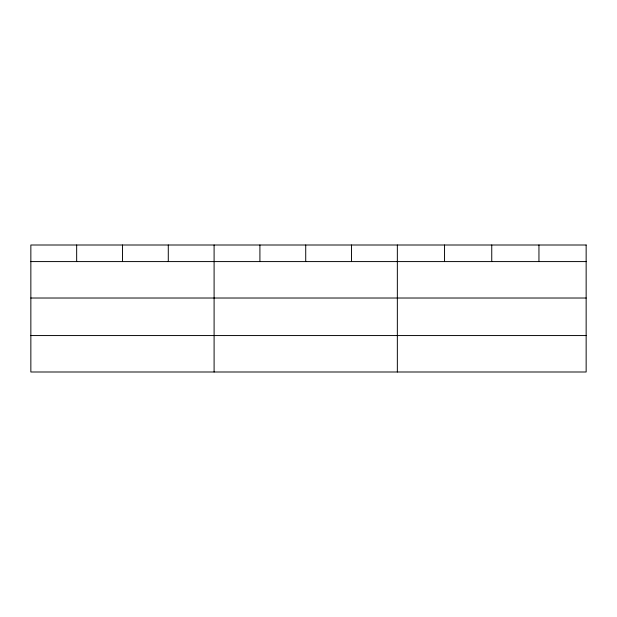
<?xml version="1.0" encoding="UTF-8"?>
<svg xmlns="http://www.w3.org/2000/svg" width="617" height="617" viewBox="0 0 617 617"><rect width="100%" height="100%" fill="white"/><g stroke="black" fill="none" stroke-linecap="round" stroke-linejoin="round"><path stroke-width="0.93" d="M30.85 261.585L586.15 261.585M30.85 298.019L586.15 298.019M30.85 335.563L586.15 335.563M538.949 245.003L538.949 261.585M491.749 245.003L491.749 261.585M444.548 245.003L444.548 261.585M397.348 245.003L397.348 371.997M351.536 245.003L351.536 261.585M305.724 245.003L305.724 261.585M259.911 245.003L259.911 261.585M214.099 245.003L214.099 371.997M168.287 245.003L168.287 261.585M122.475 245.003L122.475 261.585M76.662 245.003L76.662 261.585M586.15 245.003L30.85 245.003L30.85 371.997L586.15 371.997L586.15 245.003"/></g></svg>
